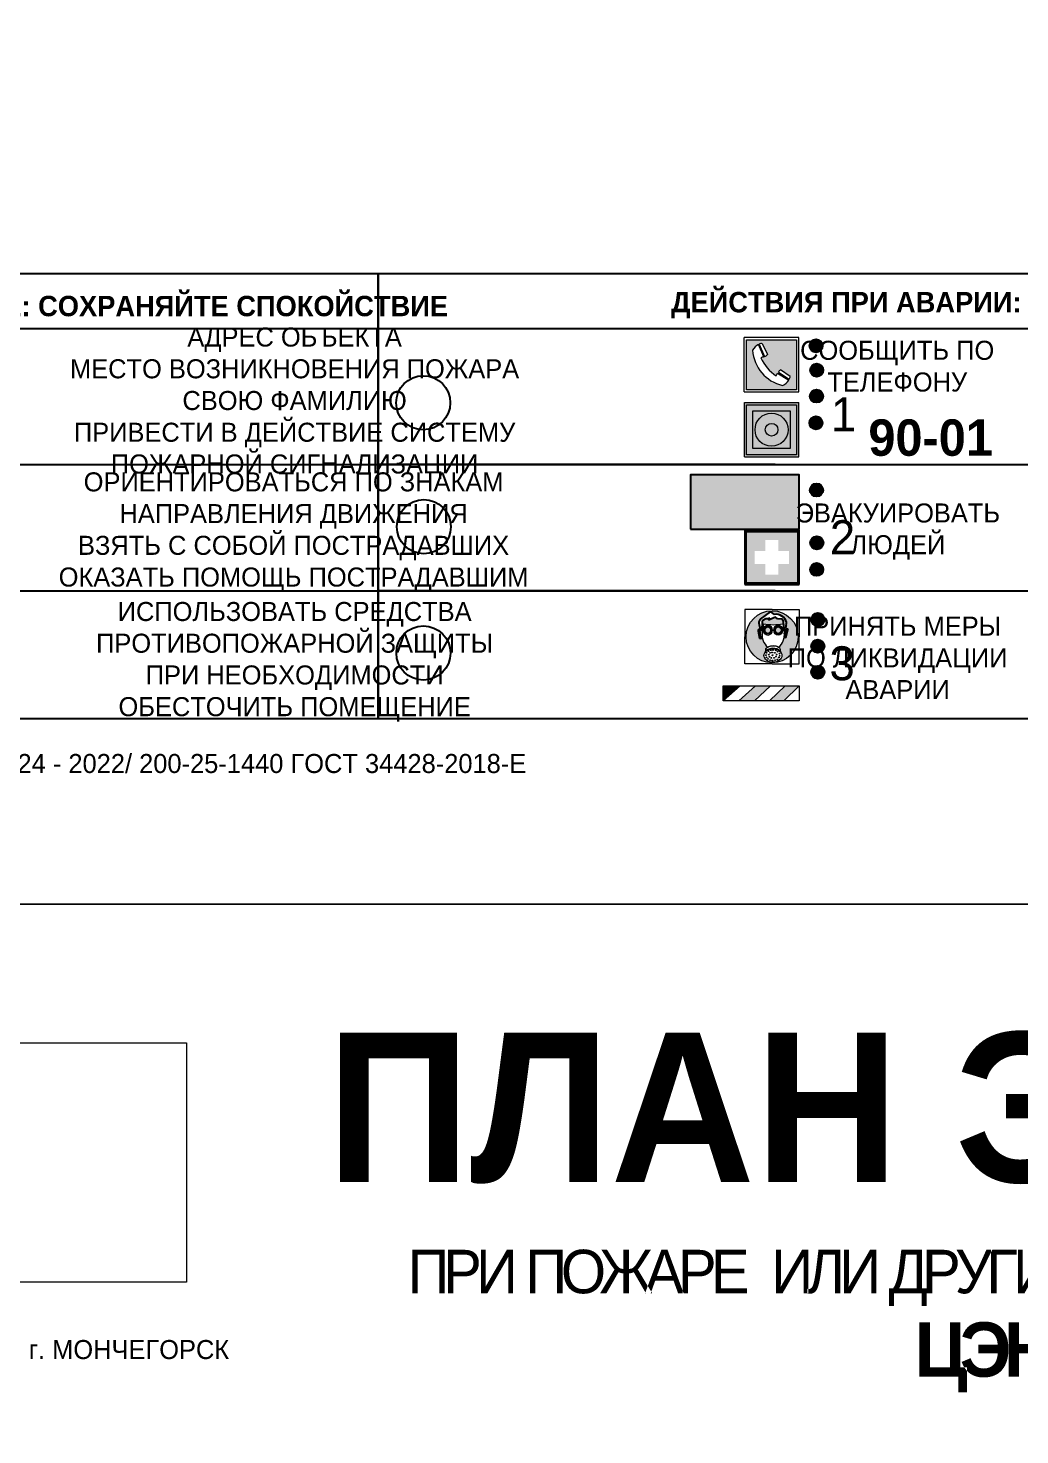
# Model space of a CAD drawing. Header units: millimetres. Extents: x 13810 to 67229, y 12374 to 21950.
# Drawn here: x 43696.4 to 43842.3, y 15261.1 to 15468 of the extents above; entities that cross this region are included whole.
import ezdxf

# ---------------------------------------------------------------- set-up
doc = ezdxf.new("R2010")
doc.units = ezdxf.units.MM
doc.styles.add('обычный', font='arial.ttf')
picture_1 = doc.add_image_def('image1.jpg', size_in_pixel=(337, 105))

# ---------------------------------------------------------------- blocks, each defined once
blk = doc.blocks.new('A$C38D26F80')
h = blk.add_hatch(color=5)
h.dxf.hatch_style = 1
h.paths.add_polyline_path([(-8.77, -4.48, 1), (-0.19, -4.48, 1)])
h.paths.add_polyline_path([(-6.75, -3.58), (-6.75, -3.31), (-6.62, -3.22), (-6.5, -3.22), (-6.42, -3.3), (-6.39, -3.28), (-6.59, -2.23), (-6.59, -2.01), (-6.38, -1.58), (-4.76, -0.4), (-4.13, -0.79, -0.362848), (-2.1, -2.1, -0.201049), (-2.17, -2.48, 0.085434), (-2.26, -3.13), (-1.9, -3.16), (-2.25, -4.7), (-2.4, -4.59), (-2.43, -4.34), (-2.36, -4.34), (-2.14, -3.34), (-2.47, -3.42), (-2.58, -1.95), (-2.77, -1.58), (-3.58, -1.52), (-3.92, -1.26), (-5.05, -1.73), (-4.87, -1.39), (-5.41, -1.6), (-5.41, -1.46), (-6.13, -1.87), (-6.18, -3.5), (-6.56, -3.47), (-6.37, -4.59), (-6.16, -4.43), (-6.16, -4.66), (-6.36, -4.79), (-6.37, -4.8), (-6.51, -4.76)], flags=16)
h.paths.add_polyline_path([(-6.51, -4.76), (-6.36, -4.79), (-6.37, -4.8)], flags=0)
h.paths.add_polyline_path([(-5.92, -2.34, 0.089508), (-2.67, -2.35), (-2.48, -3.88, -0.268602), (-3.4, -6.18, 0.262449), (-5.2, -6.18, -0.268602), (-6.11, -3.88)], flags=16)
edge = h.paths.add_edge_path(flags=16)
edge.add_ellipse((-5.19, -3.41), major_axis=(0, 0.842), ratio=0.848992, start_angle=0, end_angle=360)
edge = h.paths.add_edge_path(flags=0)
edge.add_ellipse((-5.19, -3.39), major_axis=(0, 0.665), ratio=0.853798, start_angle=0, end_angle=360)
edge = h.paths.add_edge_path(flags=0)
edge.add_ellipse((-5.19, -3.4), major_axis=(0, 0.528), ratio=0.864094, start_angle=0, end_angle=360)
edge = h.paths.add_edge_path(flags=16)
edge.add_ellipse((-3.47, -3.4), major_axis=(0, 0.842), ratio=0.848992, start_angle=0, end_angle=360)
h.paths.add_polyline_path([(-3.13, -6.45), (-3.13, -6.84, 0.383174), (-5.57, -6.85), (-5.57, -6.49, -0.369952)], flags=16)
edge = h.paths.add_edge_path(flags=0)
edge.add_ellipse((-3.47, -3.39), major_axis=(0, 0.665), ratio=0.853798, start_angle=0, end_angle=360)
edge = h.paths.add_edge_path(flags=0)
edge.add_ellipse((-3.47, -3.4), major_axis=(0, 0.528), ratio=0.864094, start_angle=0, end_angle=360)
edge = h.paths.add_edge_path(flags=16)
edge.add_ellipse((-4.34, -7.57), major_axis=(-1.48, 0), ratio=0.744955, start_angle=0, end_angle=360)
h.paths.add_polyline_path([(-5.01, -6.85, -1), (-5.15, -6.85, -1)], flags=0)
h.paths.add_polyline_path([(-5.33, -7.14, -1), (-5.47, -7.14, -1)], flags=0)
h.paths.add_polyline_path([(-4.61, -6.71, -1), (-4.74, -6.71, -1)], flags=16)
h.paths.add_polyline_path([(-5.43, -7.51, -1), (-5.57, -7.51, -1)], flags=0)
h.paths.add_polyline_path([(-4.26, -6.67, -1), (-4.4, -6.67, -1)], flags=16)
h.paths.add_polyline_path([(-4.74, -7.14, -1), (-4.88, -7.14, -1)], flags=0)
h.paths.add_polyline_path([(-4.93, -7.43, -1), (-5.07, -7.43, -1)], flags=0)
h.paths.add_polyline_path([(-4.41, -7.07, -1), (-4.54, -7.07, -1)], flags=0)
h.paths.add_polyline_path([(-5.33, -7.87, -1), (-5.46, -7.87, -1)], flags=0)
h.paths.add_polyline_path([(-3.8, -6.71, -1), (-3.94, -6.71, -1)], flags=16)
h.paths.add_polyline_path([(-4.85, -7.78, -1), (-4.98, -7.78, -1)], flags=0)
h.paths.add_polyline_path([(-3.96, -7.14, -1), (-4.1, -7.14, -1)], flags=0)
h.paths.add_polyline_path([(-4.33, -7.53, -1), (-4.47, -7.53, -1)], flags=0)
h.paths.add_polyline_path([(-5.09, -8.12, -1), (-5.23, -8.12, -1)], flags=0)
h.paths.add_polyline_path([(-3.5, -6.94, -1), (-3.64, -6.94, -1)], flags=0)
h.paths.add_polyline_path([(-4.54, -7.97, -1), (-4.68, -7.97, -1)], flags=0)
h.paths.add_polyline_path([(-3.66, -7.39, -1), (-3.8, -7.39, -1)], flags=0)
h.paths.add_polyline_path([(-4.73, -8.35, -1), (-4.86, -8.35, -1)], flags=0)
h.paths.add_polyline_path([(-4.09, -7.96, -1), (-4.23, -7.96, -1)], flags=0)
h.paths.add_polyline_path([(-3.77, -7.74, -1), (-3.91, -7.74, -1)], flags=0)
h.paths.add_polyline_path([(-3.22, -7.27, -1), (-3.35, -7.27, -1)], flags=0)
h.paths.add_polyline_path([(-4.34, -8.4, -1), (-4.47, -8.4, -1)], flags=0)
h.paths.add_polyline_path([(-3.16, -7.61, -1), (-3.3, -7.61, -1)], flags=0)
h.paths.add_polyline_path([(-3.9, -8.35, -1), (-4.04, -8.35, -1)], flags=0)
h.paths.add_polyline_path([(-3.32, -7.91, -1), (-3.46, -7.91, -1)], flags=0)
h.paths.add_polyline_path([(-3.55, -8.23, -1), (-3.69, -8.23, -1)], flags=0)
at = {"color": 5, "lineweight": 5}
for p, q in [((-4.48, 0), (-8.96, 0)), ((-8.96, 0), (-8.96, -4.48)), ((-4.48, 0), (0, 0)), ((0, 0), (0, -4.48)), ((-6.59, -2.01), (-6.38, -1.58)), ((-6.59, -2.23), (-6.59, -2.01)), ((-6.39, -3.28), (-6.59, -2.23)), ((-6.38, -1.58), (-4.76, -0.4)), ((-6.13, -1.87), (-6.18, -3.5)), ((-5.41, -1.46), (-6.13, -1.87)), ((-4.87, -1.39), (-5.41, -1.6)), ((-5.41, -1.6), (-5.41, -1.46)), ((-3.92, -1.26), (-5.05, -1.73)), ((-5.05, -1.73), (-4.87, -1.39)), ((-4.76, -0.4), (-4.13, -0.79)), ((-3.58, -1.52), (-3.92, -1.26)), ((-2.77, -1.58), (-3.58, -1.52)), ((-2.58, -1.95), (-2.77, -1.58)), ((-2.47, -3.42), (-2.58, -1.95)), ((-8.96, -8.96), (-8.96, -4.48)), ((-6.75, -3.31), (-6.62, -3.22)), ((-6.75, -3.58), (-6.75, -3.31)), ((-6.51, -4.76), (-6.75, -3.58)), ((-6.62, -3.22), (-6.5, -3.22)), ((-6.18, -3.5), (-6.56, -3.47)), ((-6.56, -3.47), (-6.37, -4.59)), ((-6.5, -3.22), (-6.42, -3.3)), ((-6.42, -3.3), (-6.39, -3.28)), ((-6.37, -4.59), (-6.16, -4.43)), ((-6.16, -4.43), (-6.16, -4.66)), ((-5.92, -2.34), (-6.11, -3.88)), ((-2.67, -2.34), (-2.48, -3.88)), ((-2.14, -3.34), (-2.47, -3.42)), ((-2.43, -4.34), (-2.4, -4.59)), ((-2.43, -4.34), (-2.36, -4.34)), ((-2.4, -4.59), (-2.25, -4.7)), ((-2.36, -4.34), (-2.14, -3.34)), ((-1.9, -3.16), (-2.26, -3.13)), ((-2.25, -4.7), (-1.9, -3.16)), ((0, -8.96), (0, -4.48)), ((-6.37, -4.8), (-6.51, -4.76)), ((-6.16, -4.66), (-6.37, -4.8)), ((-5.57, -6.49), (-5.57, -6.85)), ((-3.13, -6.45), (-3.13, -6.84)), ((-4.48, -8.96), (-8.96, -8.96)), ((-4.48, -8.96), (0, -8.96))]:
    blk.add_line(p, q, dxfattribs=at)
at = {"color": 5}
for p, q in [((-6.59, -2.01), (-6.38, -1.58)), ((-6.59, -2.23), (-6.59, -2.01)), ((-6.39, -3.28), (-6.59, -2.23)), ((-6.38, -1.58), (-4.76, -0.4)), ((-6.13, -1.87), (-6.18, -3.5)), ((-5.41, -1.46), (-6.13, -1.87)), ((-4.87, -1.39), (-5.41, -1.6)), ((-5.41, -1.6), (-5.41, -1.46)), ((-3.92, -1.26), (-5.05, -1.73)), ((-5.05, -1.73), (-4.87, -1.39)), ((-4.76, -0.4), (-4.13, -0.79)), ((-3.58, -1.52), (-3.92, -1.26)), ((-2.77, -1.58), (-3.58, -1.52)), ((-2.58, -1.95), (-2.77, -1.58)), ((-2.47, -3.42), (-2.58, -1.95)), ((-6.75, -3.31), (-6.62, -3.22)), ((-6.75, -3.58), (-6.75, -3.31)), ((-6.51, -4.76), (-6.75, -3.58)), ((-6.62, -3.22), (-6.5, -3.22)), ((-6.18, -3.5), (-6.56, -3.47)), ((-6.56, -3.47), (-6.37, -4.59)), ((-6.5, -3.22), (-6.42, -3.3)), ((-6.42, -3.3), (-6.39, -3.28)), ((-6.37, -4.59), (-6.16, -4.43)), ((-6.16, -4.43), (-6.16, -4.66)), ((-2.14, -3.34), (-2.47, -3.42)), ((-2.4, -4.59), (-2.43, -4.34)), ((-2.43, -4.34), (-2.36, -4.34)), ((-2.25, -4.7), (-2.4, -4.59)), ((-2.36, -4.34), (-2.14, -3.34)), ((-2.26, -3.13), (-1.9, -3.16)), ((-1.9, -3.16), (-2.25, -4.7)), ((-6.37, -4.8), (-6.51, -4.76)), ((-6.36, -4.79), (-6.51, -4.76)), ((-6.16, -4.66), (-6.37, -4.8)), ((-6.16, -4.66), (-6.36, -4.79))]:
    blk.add_line(p, q, dxfattribs=at)
at = {"color": 5, "lineweight": 5}
for centre, radius in [((-4.48, -4.48), 4.29), ((-5.08, -6.85), 0.0678), ((-4.67, -6.71), 0.0678), ((-4.33, -6.67), 0.0678), ((-3.87, -6.71), 0.0678), ((-3.57, -6.94), 0.0678), ((-5.5, -7.51), 0.0678), ((-5.4, -7.14), 0.0678), ((-5.4, -7.87), 0.0678), ((-5.16, -8.12), 0.0678), ((-5, -7.43), 0.0678), ((-4.91, -7.78), 0.0678), ((-4.81, -7.14), 0.0678), ((-4.79, -8.35), 0.0678), ((-4.61, -7.97), 0.0678), ((-4.47, -7.07), 0.0678), ((-4.4, -7.53), 0.0678), ((-4.4, -8.4), 0.0678), ((-4.16, -7.96), 0.0678), ((-4.03, -7.14), 0.0678), ((-3.97, -8.35), 0.0678), ((-3.84, -7.74), 0.0678), ((-3.73, -7.39), 0.0678), ((-3.62, -8.23), 0.0678), ((-3.39, -7.91), 0.0678), ((-3.28, -7.27), 0.0678), ((-3.23, -7.61), 0.0678)]:
    blk.add_circle(centre, radius, dxfattribs=at)
at = {"color": 5}
for centre, radius, start, end in [((-3.89, -2.66), 1.88, 17.387, 97.1599), ((-2.6, -2.2), 0.511, 326.3906, 11.8614), ((-0.35, -3.07), 1.91, 162.2553, 181.7878)]:
    blk.add_arc(centre, radius, start, end, dxfattribs=at)
at = {"color": 5, "lineweight": 5}
for centre, radius, start, end in [((-2.6, -2.2), 0.513, 326.4781, 11.7739), ((-3.66, -4.24), 2.47, 171.573, 231.7124), ((-4.28, 6.66), 9.15, 259.6987, 280.1569), ((-4.93, -4.24), 2.47, 308.2876, 8.427), ((-0.47, -3.05), 1.79, 161.5846, 182.4584), ((-4.33, -7.88), 1.87, 50.358, 131.5662), ((-4.34, -8.2), 1.82, 48.4943, 132.3565), ((-4.3, -7.78), 1.83, 60.5889, 119.4111)]:
    blk.add_arc(centre, radius, start, end, dxfattribs=at)
for centre, major_axis, ratio in [((-5.19, -3.41), (0, 0.842), 0.848992), ((-5.19, -3.39), (0, 0.665), 0.853798), ((-5.19, -3.4), (0, 0.528), 0.864094), ((-3.47, -3.4), (0, 0.842), 0.848992), ((-3.47, -3.39), (0, 0.665), 0.853798), ((-3.47, -3.4), (0, 0.528), 0.864094), ((-4.34, -7.57), (-1.48, 0), 0.744955)]:
    blk.add_ellipse(centre, major_axis=major_axis, ratio=ratio, dxfattribs=at)
blk = doc.blocks.new('A$C47DD6509')
at = {"lineweight": 5}
for points in [[(-8.69, 0), (-11.19, 0), (-11.19, -2.22)], [(-4.22, 0), (-6.45, 0), (-8.91, -2.22), (-6.61, -2.22)], [(0, 0), (-2.09, 0), (-4.36, -2.22), (-2.29, -2.22)]]:
    blk.add_hatch(color=242, dxfattribs=at).paths.add_polyline_path(points)
at = {"color": 242, "lineweight": 5}
for p, q in [((-11.19, -2.22), (-8.69, 0)), ((-11.19, -2.22), (-11.19, 0)), ((-11.19, 0), (-8.69, 0)), ((-11.19, 0), (0, 0)), ((-8.91, -2.22), (-6.45, 0)), ((-6.61, -2.22), (-4.22, 0)), ((-4.36, -2.22), (-2.09, 0)), ((-2.29, -2.22), (0, 0)), ((0, 0), (0, -2.22)), ((0, -2.22), (-11.19, -2.22))]:
    blk.add_line(p, q, dxfattribs=at)
blk = doc.blocks.new('A$C32E8229D')
at = {"true_color": 0xffffff}
blk.add_hatch(color=7, dxfattribs=at).paths.add_polyline_path([(0, 0), (0, -8), (16, -8), (16, 0)])
h = blk.add_hatch(color=126)
h.paths.add_polyline_path([(0.2, -0.2), (15.8, -0.2), (15.8, -7.8), (0.2, -7.8)])
h.paths.add_polyline_path([(13.49, -2.05), (12.08, -2.05), (11.37, -2.63, 0.162397), (11.29, -2.84), (11.29, -3.63), (10.35, -3.63), (10.35, -4.05), (11.68, -4.05), (11.68, -3.48), (12.26, -4.28), (11.29, -5.1), (11.29, -6.78), (11.85, -6.78), (11.85, -5.44), (12.8, -4.64), (12.8, -5.94), (14.46, -5.94), (14.46, -5.39), (13.45, -5.39), (13.45, -3.97), (12.46, -2.59), (13.15, -2.59), (13.69, -3.34), (14.18, -3)], flags=16)
h.paths.add_polyline_path([(10.74, -1.82, 1), (11.8, -1.82, 1)], flags=16)
h.paths.add_polyline_path([(9.39, -3.59), (5.99, -3.59), (6.56, -3.03), (5.91, -3.03), (5.1, -3.83), (5.91, -4.64), (6.56, -4.64), (5.99, -4.09), (9.39, -4.09)], flags=16)
h.paths.add_polyline_path([(4.29, -1.08), (1.72, -1.08), (1.72, -6.6), (4.29, -6.6)], flags=16)
at = {"color": 126}
blk.add_lwpolyline([(16, -8), (0, -8), (0, 0), (16, 0)], close=True, dxfattribs=at)
blk = doc.blocks.new('A$C18900ED3')
h = blk.add_hatch(color=126)
h.paths.add_polyline_path([(-0.18, -0.18), (-7.02, -0.18), (-7.02, -7.02), (-0.18, -7.02)])
h.paths.add_polyline_path([(-5.89, -4.46), (-5.89, -2.77), (-4.46, -2.77), (-4.46, -1.31), (-2.77, -1.31), (-2.77, -2.77), (-1.33, -2.77), (-1.33, -4.46), (-2.77, -4.46), (-2.77, -5.89), (-4.46, -5.89), (-4.46, -4.46)], flags=16)
at = {"color": 126}
for p, q in [((-7.2, 0), (-7.2, -7.2)), ((0, 0), (-7.2, 0)), ((0, -7.2), (0, 0)), ((-7.02, -7.02), (-7.02, -0.18)), ((-7.02, -0.18), (-0.18, -0.18)), ((-0.18, -0.18), (-0.18, -7.02)), ((-7.2, -7.2), (0, -7.2)), ((-0.18, -7.02), (-7.02, -7.02))]:
    blk.add_line(p, q, dxfattribs=at)
blk = doc.blocks.new('A$C456E1F9C')
at = {"lineweight": 5}
h = blk.add_hatch(color=242, dxfattribs=at)
h.paths.add_polyline_path([(0.51, -1.47), (0.51, -13.26), (12.29, -13.26), (12.29, -1.47)])
h.paths.add_polyline_path([(5.42, -4.95, -0.254479), (4.78, -5.4), (3.52, -2.53, -0.209735), (4.23, -2.4)], flags=16)
h.paths.add_polyline_path([(8.53, -8.6), (10.87, -10.17), (10.54, -10.76), (8.03, -9.13, -0.192251)], flags=16)
h.paths.add_polyline_path([(4.61, -5.49, 0.005518), (3.87, -5.72, 0.128647), (7.49, -10.01, 0.00809), (7.83, -9.33), (10.47, -10.97, -0.16736), (8.99, -12.25, -0.327862), (1.95, -3.95, -0.166952), (3.36, -2.62)], flags=16)
at = {"color": 242, "lineweight": 5}
for p, q in [((0, -13.77), (0, -0.97)), ((12.8, -0.97), (0, -0.97)), ((4.61, -5.49), (3.36, -2.62)), ((3.52, -2.53), (4.78, -5.4)), ((4.23, -2.4), (5.42, -4.95)), ((12.8, -13.77), (12.8, -0.97)), ((7.83, -9.33), (10.47, -10.97)), ((8.03, -9.13), (10.54, -10.76)), ((10.81, -10.12), (8.53, -8.6)), ((10.54, -10.76), (10.8, -10.3)), ((10.8, -10.3), (10.81, -10.12)), ((0, -13.77), (12.8, -13.77))]:
    blk.add_line(p, q, dxfattribs=at)
blk.add_lwpolyline([(0.51, -1.47), (12.29, -1.47), (12.29, -13.26), (0.51, -13.26)], close=True, dxfattribs=at)
for centre, radius, start, end in [((4.59, -5.34), 2.99, 114.2845, 152.1974), ((4.02, -3.27), 0.891, 76.3284, 123.7092), ((11.12, -3.31), 9.19, 183.9915, 256.6009), ((14.98, -39.1), 35.17, 107.1487, 108.4135), ((13.86, -0.94), 11.08, 205.5536, 234.8762), ((4.68, -4.59), 0.824, 276.9621, 334.0723), ((-13.31, 0.8), 23.44, 332.5487, 334.4027), ((8.94, -9.5), 0.989, 114.4092, 157.9388), ((7.87, -9.46), 3, 291.9291, 329.9329)]:
    blk.add_arc(centre, radius, start, end, dxfattribs=at)
blk = doc.blocks.new('A$C54414219')
at = {"true_color": 0xffffff}
h = blk.add_hatch(color=7, dxfattribs=at)
h.paths.add_polyline_path([(2.39, -9.45), (2.39, -18.3), (11.23, -18.3), (11.23, -9.45)], flags=0)
h.paths.add_polyline_path([(10.71, -13.87, -1), (2.92, -13.87, -1)], flags=0)
h.paths.add_polyline_path([(8.3, -13.87, -1), (5.33, -13.87, -1)], flags=0)
h.paths.add_polyline_path([(0.41, -7.47), (0.41, -20.27), (13.21, -20.27), (13.21, -7.47)])
h.paths.add_polyline_path([(0.92, -19.77), (12.71, -19.77), (12.71, -7.98), (0.92, -7.98)], flags=16)
h.paths.add_polyline_path([(11.23, -9.45), (11.23, -18.3), (2.39, -18.3), (2.39, -9.45)], flags=0)
at = {"lineweight": 5}
h = blk.add_hatch(color=242, dxfattribs=at)
h.paths.add_polyline_path([(12.71, -7.98), (0.92, -7.98), (0.92, -19.77), (12.71, -19.77)])
h.paths.add_polyline_path([(11.23, -18.3), (2.39, -18.3), (2.39, -9.45), (11.23, -9.45)], flags=16)
h.paths.add_polyline_path([(10.71, -13.87, -1), (2.92, -13.87, -1)], flags=0)
h.paths.add_polyline_path([(8.3, -13.87, -1), (5.33, -13.87, -1)], flags=0)
at = {"true_color": 0xffffff}
h = blk.add_hatch(color=7, dxfattribs=at)
h.paths.add_polyline_path([(2.39, -9.45), (2.39, -18.3), (11.23, -18.3), (11.23, -9.45)])
h.paths.add_polyline_path([(10.71, -13.87, -1), (2.92, -13.87, -1)], flags=16)
h.paths.add_polyline_path([(8.3, -13.87, -1), (5.33, -13.87, -1)], flags=0)
at = {"lineweight": 5}
h = blk.add_hatch(color=242, dxfattribs=at)
h.paths.add_polyline_path([(2.92, -13.87, 1), (10.71, -13.87, 1)])
h.paths.add_polyline_path([(8.3, -13.87, -1), (5.33, -13.87, -1)], flags=16)
at = {"color": 242, "lineweight": 5}
for p, q in [((0.41, -20.27), (0.41, -7.47)), ((0.41, -7.47), (13.21, -7.47)), ((0.41, -7.47), (13.21, -7.47)), ((13.21, -20.27), (13.21, -7.47)), ((0.41, -20.27), (13.21, -20.27))]:
    blk.add_line(p, q, dxfattribs=at)
for points in [[(0.92, -7.98), (12.71, -7.98), (12.71, -19.77), (0.92, -19.77)], [(2.39, -9.45), (11.23, -9.45), (11.23, -18.3), (2.39, -18.3)]]:
    blk.add_lwpolyline(points, close=True, dxfattribs=at)
for radius in [3.89, 1.49]:
    blk.add_circle((6.81, -13.87), radius, dxfattribs=at)

msp = doc.modelspace()

# ---------------------------------------------------------------- hatches: boundary and pattern name
at = {"lineweight": 0}
h = msp.add_hatch(color=256, dxfattribs=at)
h.dxf.hatch_style = 1
h.paths.add_polyline_path([(43811.37, 15421.27, 1), (43813.31, 15421.27, 1)])
h = msp.add_hatch(color=256, dxfattribs=at)
h.dxf.hatch_style = 1
h.paths.add_polyline_path([(43811.48, 15417.69, 1), (43813.41, 15417.69, 1)])
h = msp.add_hatch(color=256, dxfattribs=at)
h.dxf.hatch_style = 1
h.paths.add_polyline_path([(43811.44, 15413.88, 1), (43813.37, 15413.88, 1)])
h = msp.add_hatch(color=256, dxfattribs=at)
h.dxf.hatch_style = 1
h.paths.add_polyline_path([(43811.36, 15409.95, 1), (43813.29, 15409.95, 1)])
h = msp.add_hatch(color=256, dxfattribs=at)
h.dxf.hatch_style = 1
h.paths.add_polyline_path([(43811.44, 15400.06, 1), (43813.37, 15400.06, 1)])
h = msp.add_hatch(color=256, dxfattribs=at)
h.dxf.hatch_style = 1
h.paths.add_polyline_path([(43811.48, 15392.28, 1), (43813.41, 15392.28, 1)])
h = msp.add_hatch(color=256, dxfattribs=at)
h.dxf.hatch_style = 1
h.paths.add_polyline_path([(43811.48, 15388.38, 1), (43813.41, 15388.38, 1)])
h = msp.add_hatch(color=256, dxfattribs=at)
h.dxf.hatch_style = 1
h.paths.add_polyline_path([(43811.63, 15381.02, 1), (43813.57, 15381.02, 1)])
h = msp.add_hatch(color=256, dxfattribs=at)
h.dxf.hatch_style = 1
h.paths.add_polyline_path([(43811.63, 15377.08, 1), (43813.56, 15377.08, 1)])
h = msp.add_hatch(color=256, dxfattribs=at)
h.dxf.hatch_style = 1
h.paths.add_polyline_path([(43811.63, 15373.25, 1), (43813.56, 15373.25, 1)])

# ---------------------------------------------------------------- linework, layer by layer
at = {"color": 126, "lineweight": 0, "true_color": 0x008754}
for points in [[(43578.76, 15734.12), (44178.76, 15734.12), (44178.76, 15339.12), (43578.76, 15339.12)], [(43578.76, 15734.12), (44178.76, 15734.12), (44178.76, 15339.12), (43578.76, 15339.12)], [(43578.76, 15734.12), (44178.76, 15734.12), (44178.76, 15339.12), (43578.76, 15339.12)], [(43578.76, 15734.12), (44178.76, 15734.12), (44178.76, 15339.12), (43578.76, 15339.12)], [(43578.76, 15339.12), (44178.76, 15339.12), (44178.76, 14944.12), (43578.76, 14944.12)], [(43578.76, 15339.12), (44178.76, 15339.12), (44178.76, 14944.12), (43578.76, 14944.12)], [(43578.76, 15339.12), (44178.76, 15339.12), (44178.76, 14944.12), (43578.76, 14944.12)], [(43578.76, 15339.12), (44178.76, 15339.12), (44178.76, 14944.12), (43578.76, 14944.12)]]:
    msp.add_lwpolyline(points, close=True, dxfattribs=at)
for points in [[(43604.13, 15423.81), (43747.9, 15423.81), (43747.9, 15431.86), (43604.13, 15431.86)], [(43747.9, 15423.81), (43891.66, 15423.81), (43891.66, 15431.86), (43747.9, 15431.86)], [(43604.13, 15423.81), (43747.9, 15423.81), (43747.9, 15366.41), (43604.13, 15366.41)], [(43747.9, 15423.81), (43891.66, 15423.81), (43891.66, 15366.41), (43747.9, 15366.41)]]:
    msp.add_lwpolyline(points, close=True)
for points in [[(43662.55, 15403.81), (43604.13, 15403.81), (43747.9, 15403.81)], [(43806.31, 15403.81), (43747.9, 15403.81), (43891.66, 15403.81)], [(43662.55, 15385.24), (43604.13, 15385.24), (43747.9, 15385.24)], [(43806.31, 15385.24), (43747.9, 15385.24), (43891.66, 15385.24)]]:
    msp.add_lwpolyline(points)
for centre, radius in [((43812.34, 15421.27), 0.966), ((43812.44, 15417.69), 0.966), ((43754.52, 15412.89), 3.98), ((43812.41, 15413.88), 0.966), ((43812.32, 15409.95), 0.966), ((43812.41, 15400.06), 0.966), ((43754.61, 15394.66), 3.98), ((43812.45, 15392.28), 0.966), ((43812.44, 15388.38), 0.966), ((43812.6, 15381.02), 0.966), ((43754.55, 15376.08), 3.98), ((43812.59, 15377.08), 0.966), ((43812.6, 15373.25), 0.966)]:
    msp.add_circle(centre, radius)

# ---------------------------------------------------------------- block references
for name, p, xscale, yscale, zscale in [('A$C456E1F9C', (43801.78, 15423.09), 0.625, 0.625, 0.625), ('A$C54414219', (43801.53, 15417.6), 0.625, 0.625, 0.625), ('A$C18900ED3', (43809.85, 15394.14), 1.111111111007631, 1.111111111007631, 1.111111111007631), ('A$C38D26F80', (43809.87, 15382.47), 0.8928571427240968, 0.8928571427240968, 0.8928571427240968)]:
    msp.add_blockref(name, p, dxfattribs=dict(xscale=xscale, yscale=yscale, zscale=zscale))
at = {"xscale": -1}
msp.add_blockref('A$C32E8229D', (43809.85, 15402.28), dxfattribs=at)
at = {"color": 242, "true_color": 0xc1121c}
msp.add_blockref('A$C47DD6509', (43809.87, 15371.25), dxfattribs=at)

# ---------------------------------------------------------------- texts
at = {"lineweight": 0, "style": 'обычный'}
for s, insert, char_height, width, attachment_point in [('{\\fProxima Nova Rg|b1|i0|c204|p2;ДЕЙСТВИЯ ПРИ ПОЖАРЕ: СОХРАНЯЙТЕ СПОКОЙСТВИЕ\\H1.6644x; }', (43701.29, 15426.69), 3, 175.1736, 5), ('{\\fProxima Nova Rg|b1|i0|c204|p2;ДЕЙСТВИЯ ПРИ АВАРИИ: СОХРАНЯЙТЕ СПОКОЙСТВИЕ\\H1.6644x; }', (43847.51, 15427.26), 3, 175.1736, 5), ('\\pi-8.4,l8.4,t8.4;{\\fProxima Nova Rg|b0|i0|c204|p2;АДРЕС ОБЪЕКТА\\PМЕСТО ВОЗНИКНОВЕНИЯ ПОЖАРА \\PСВОЮ ФАМИЛИЮ\\PПРИВЕСТИ В ДЕЙСТВИЕ СИСТЕМУ \\PПОЖАРНОЙ СИГНАЛИЗАЦИИ}', (43735.59, 15412.82), 2.8, 126.6484, 5), ('{\\fProxima Nova Rg|b0|i0|c204|p2;СООБЩИТЬ ПО \\PТЕЛЕФОНУ}', (43824.28, 15418.26), 2.8, 126.6484, 5), ('{\\fProxima Nova Rg|b0|i0|c204|p2;1\\H1.1667x; }', (43816.38, 15411.19), 5, 126.6484, 5), ('{\\fProxima Nova Rg|b1|i0|c204|p2;\\H1.0714x;90-01\\fProxima Nova Rg|b0|i0|c204|p2;\\H0.93331x; \\H1.3449x; }', (43829.2, 15407.73), 5, 126.6484, 5), ('\\pi-8.4,l8.4,t8.4;{\\fProxima Nova Rg|b0|i0|c204|p2;ОРИЕНТИРОВАТЬСЯ ПО ЗНАКАМ \\PНАПРАВЛЕНИЯ ДВИЖЕНИЯ\\PВЗЯТЬ С СОБОЙ ПОСТРАДАВШИХ\\PОКАЗАТЬ ПОМОЩЬ ПОСТРАДАВШИМ}', (43735.44, 15393.85), 2.8, 126.6484, 5), ('{\\fProxima Nova Rg|b0|i0|c204|p2;ЭВАКУИРОВАТЬ \\PЛЮДЕЙ}', (43824.38, 15393.94), 2.8, 126.6484, 5), ('{\\fProxima Nova Rg|b0|i0|c204|p2;2\\H1.1967x; }', (43816.23, 15393.11), 5, 126.6484, 5), ('\\pi-8.4,l8.4,t8.4;{\\fProxima Nova Rg|b0|i0|c204|p2;ИСПОЛЬЗОВАТЬ СРЕДСТВА \\PПРОТИВОПОЖАРНОЙ ЗАЩИТЫ \\PПРИ НЕОБХОДИМОСТИ \\PОБЕСТОЧИТЬ ПОМЕЩЕНИЕ}', (43735.6, 15374.78), 2.8, 126.6484, 5), ('{\\fProxima Nova Rg|b0|i0|c204|p2;ПРИНЯТЬ МЕРЫ \\PПО ЛИКВИДАЦИИ \\PАВАРИИ}', (43824.34, 15375.36), 2.8, 126.6484, 5), ('{\\fProxima Nova Rg|b0|i0|c204|p2;3\\H1.1967x; }', (43816.17, 15374.53), 5, 126.6484, 5), ('\\pi-8.4,l8.4,t8.4;{\\fProxima Nova Rg|b0|i0|c204|p2;ИЗГОТОВИТЕЛЬ: ИП АНДРЕЕВ А. А.\\fProxima Nova Rg|b0|i0|c0|p2; \\fProxima Nova Rg|b0|i0|c204|p2;ФП-24 - 2022/ 200-25-1440 ГОСТ 34428-2018-Е\\H1.2266x; }', (43695.65, 15359.42), 2.8, 191.3484, 5), ('{\\fProxima Nova Rg|b1|i0|c204|p2;ПЛАН ЭВАКУАЦИИ}', (43740.3, 15320.25), 22, 493.8901, 1), ('\\pi-8.4,l8.4,t8.4;{\\fProxima Nova Rg|b0|i0|c204|p2;г. МОНЧЕГОРСК\\H1.1997x; }', (43711.21, 15273.59), 2.8, 126.6484, 5)]:
    msp.add_mtext(s, dxfattribs=dict(at, insert=insert, char_height=char_height, width=width, attachment_point=attachment_point))
at = {"color": 0, "lineweight": 0, "insert": (43889.69, 15288.46), "char_height": 8, "width": 449.2158, "attachment_point": 5, "style": 'обычный'}
msp.add_mtext('{\\fArial Black|b1|i0|c204|p34;\\H2x;\\T0.85;  \\fArial Narrow|b0|i0|c204|p34;\\H0.8x;\\W0.9;\\P\\fProxima Nova Rg|b0|i0|c204|p2;\\H0.5x;\\W1;\\C256;ПРИ ПОЖАРЕ  ИЛИ ДРУГИХ ЧРЕЗВЫЧАЙНЫХ СИТУАЦИЯХ  ИЗ ПОМЕЩЕНИЙ \\fProxima Nova Rg|b1|i0|c204|p2;\\H1.25x;\\PЦЭН: ОГП, АПЛРН  отм. 0,00}', dxfattribs=at)

# ---------------------------------------------------------------- pictures from other files: only their frames are drawn
at = {"color": 7, "lineweight": 0, "true_color": 0xf5f5ff}
image = msp.add_image(picture_1, insert=(43606.56, 15283.51), size_in_units=(113.11, 35.24), dxfattribs=at)
image.dxf.flags = 7

doc.saveas('drawing.dxf')
